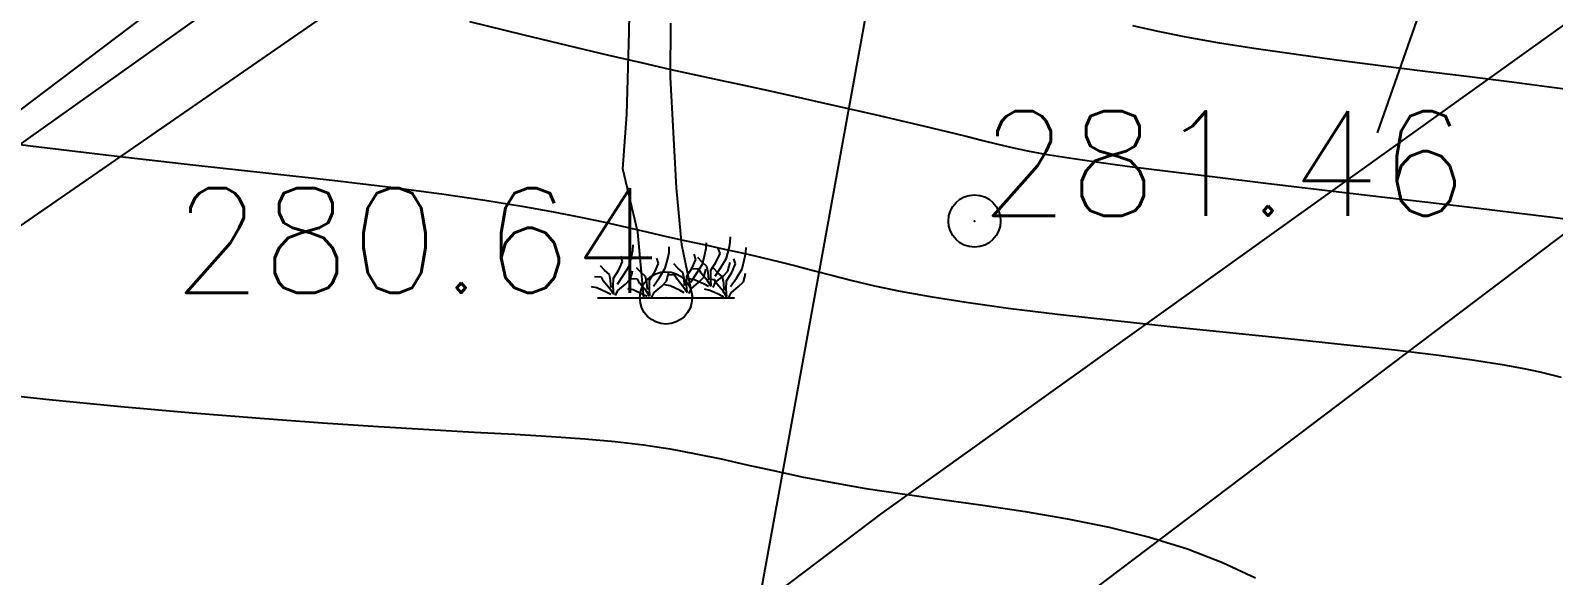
# Model space of a CAD drawing. Header units: millimetres. Extents: x 524954 to 526204, y 9523489 to 9524010.
# Drawn here: x 525925.24 to 525939.81, y 9523699.39 to 9523704.6 of the extents above; entities that cross this region are included whole.
import ezdxf
from ezdxf.enums import TextEntityAlignment as Align

# ---------------------------------------------------------------- set-up
doc = ezdxf.new("R2010")
doc.units = ezdxf.units.MM
doc.header["$PDMODE"] = 32
doc.header["$PDSIZE"] = 0.5
doc.linetypes.add('ACAD_ISO12W100', pattern=[21, 12, -3, 0, -3, 0, -3])
for name, color, linetype in [('Arbre', 34, 'ACAD_ISO12W100'), ('CN_01_00', 3, 'Continuous'), ('CN_02_00', 4, 'Continuous'), ('CN_10_00', 1, 'Continuous'), ('PLUME_1', 7, 'Continuous'), ('PLUME_3', 4, 'Continuous'), ('PLUME_5', 6, 'Continuous'), ('PLUME_6', 2, 'Continuous'), ('Talus', 2, 'Continuous'), ('TopoAlt', 3, 'Continuous'), ('TOPOJIS', 7, 'Continuous')]:
    doc.layers.add(name, color=color, linetype=linetype)
doc.styles.add('Simplex 1.0', font='Simplex.shx', dxfattribs={"width": 0.99, "height": 1})

# ---------------------------------------------------------------- blocks, each defined once
blk = doc.blocks.new('TCPOINT M')
at = {"color": 0}
blk.add_point((0, 0), dxfattribs=at)
at = {"layer": 'TopoAlt', "style": 'Simplex 1.0', "width": 0.99}
blk.add_attdef('ALT', (0.15, 0.15), '', height=1, dxfattribs=at)
blk = doc.blocks.new('v088')
at = {"linetype": 'Continuous'}
for p, q in [((-0.352, 2.542), (-0.344, 3.046)), ((0.043, 2.109), (0.045, 2.625)), ((-0.373, 1.752), (-0.352, 2.542)), ((0.102, 1.053), (0.043, 2.109)), ((-0.412, 1.235), (-0.373, 1.752)), ((-0.268, 0.628), (-0.412, 1.235)), ((0.151, 0.506), (0.102, 1.053)), ((-0.213, 0), (-0.268, 0.628)), ((0.256, 0), (0.151, 0.506)), ((-0.654, 0), (0.654, 0))]:
    blk.add_line(p, q, dxfattribs=at)
at = {"color": 3, "linetype": 'Continuous'}
for p, q in [((0.615, 0.531), (0.618, 0.584)), ((-0.329, 0.397), (-0.317, 0.454)), ((-0.317, 0.454), (-0.315, 0.507)), ((0.029, 0.435), (0.031, 0.488)), ((0.373, 0.416), (0.385, 0.474)), ((0.385, 0.474), (0.387, 0.526)), ((0.517, 0.426), (0.5, 0.476)), ((0.579, 0.38), (0.603, 0.474)), ((0.603, 0.474), (0.615, 0.531)), ((0.765, 0.43), (0.767, 0.483)), ((-0.587, 0.264), (-0.627, 0.308)), ((-0.452, 0.267), (-0.416, 0.349)), ((-0.416, 0.349), (-0.433, 0.399)), ((-0.409, 0.214), (-0.353, 0.303)), ((-0.353, 0.303), (-0.329, 0.397)), ((-0.106, 0.248), (-0.07, 0.329)), ((-0.07, 0.329), (-0.087, 0.38)), ((-0.007, 0.284), (0.017, 0.377)), ((0.017, 0.377), (0.029, 0.435)), ((0.115, 0.284), (0.075, 0.327)), ((0.25, 0.286), (0.286, 0.368)), ((0.286, 0.368), (0.269, 0.418)), ((0.293, 0.233), (0.349, 0.322)), ((0.346, 0.341), (0.305, 0.385)), ((0.392, 0.301), (0.346, 0.341)), ((0.349, 0.322), (0.373, 0.416)), ((0.404, 0.243), (0.392, 0.301)), ((0.43, 0.264), (0.481, 0.344)), ((0.481, 0.344), (0.517, 0.426)), ((0.524, 0.291), (0.579, 0.38)), ((0.591, 0.255), (0.606, 0.303)), ((0.606, 0.303), (0.613, 0.337)), ((0.63, 0.243), (0.666, 0.325)), ((0.666, 0.325), (0.649, 0.375)), ((0.728, 0.279), (0.752, 0.373)), ((0.752, 0.373), (0.765, 0.43)), ((-0.618, 0.197), (-0.683, 0.202)), ((-0.596, 0.159), (-0.618, 0.197)), ((-0.536, 0.087), (-0.596, 0.159)), ((-0.541, 0.224), (-0.587, 0.264)), ((-0.529, 0.166), (-0.541, 0.224)), ((-0.524, 0.099), (-0.529, 0.166)), ((-0.505, 0.106), (-0.502, 0.188)), ((-0.502, 0.188), (-0.452, 0.267)), ((-0.464, 0.132), (-0.409, 0.214)), ((-0.387, 0.132), (-0.341, 0.178)), ((-0.341, 0.178), (-0.327, 0.226)), ((-0.272, 0.178), (-0.337, 0.183)), ((-0.327, 0.226), (-0.32, 0.26)), ((-0.24, 0.245), (-0.281, 0.288)), ((-0.25, 0.139), (-0.272, 0.178)), ((-0.195, 0.204), (-0.24, 0.245)), ((-0.183, 0.147), (-0.195, 0.204)), ((-0.178, 0.079), (-0.183, 0.147)), ((-0.159, 0.087), (-0.156, 0.168)), ((-0.156, 0.168), (-0.106, 0.248)), ((-0.118, 0.113), (-0.063, 0.195)), ((-0.063, 0.195), (-0.007, 0.284)), ((-0.041, 0.113), (0.005, 0.159)), ((0.005, 0.159), (0.019, 0.207)), ((0.019, 0.207), (0.026, 0.24)), ((0.084, 0.216), (0.019, 0.221)), ((0.106, 0.178), (0.084, 0.216)), ((0.166, 0.106), (0.106, 0.178)), ((0.161, 0.243), (0.115, 0.284)), ((0.173, 0.185), (0.161, 0.243)), ((0.178, 0.118), (0.173, 0.185)), ((0.197, 0.125), (0.2, 0.207)), ((0.2, 0.207), (0.25, 0.286)), ((0.272, 0.173), (0.221, 0.183)), ((0.238, 0.151), (0.293, 0.233)), ((0.243, 0.091), (0.315, 0.151)), ((0.315, 0.274), (0.25, 0.279)), ((0.365, 0.13), (0.272, 0.173)), ((0.337, 0.236), (0.315, 0.274)), ((0.315, 0.151), (0.361, 0.197)), ((0.397, 0.163), (0.337, 0.236)), ((0.361, 0.197), (0.375, 0.245)), ((0.375, 0.245), (0.382, 0.279)), ((0.433, 0.108), (0.397, 0.163)), ((0.464, 0.173), (0.399, 0.178)), ((0.409, 0.175), (0.404, 0.243)), ((0.428, 0.183), (0.43, 0.264)), ((0.433, 0.113), (0.428, 0.183)), ((0.45, 0.099), (0.474, 0.149)), ((0.495, 0.24), (0.454, 0.284)), ((0.486, 0.135), (0.464, 0.173)), ((0.469, 0.209), (0.524, 0.291)), ((0.474, 0.149), (0.546, 0.209)), ((0.541, 0.2), (0.495, 0.24)), ((0.553, 0.142), (0.541, 0.2)), ((0.546, 0.209), (0.591, 0.255)), ((0.577, 0.082), (0.579, 0.163)), ((0.579, 0.163), (0.63, 0.243)), ((0.618, 0.108), (0.673, 0.19)), ((0.673, 0.19), (0.728, 0.279)), ((0.695, 0.108), (0.74, 0.154)), ((0.74, 0.154), (0.755, 0.202)), ((0.755, 0.202), (0.762, 0.236)), ((-0.661, 0.096), (-0.712, 0.106)), ((-0.567, 0.053), (-0.661, 0.096)), ((-0.527, 0.031), (-0.567, 0.053)), ((-0.5, 0.031), (-0.536, 0.087)), ((-0.5, 0.036), (-0.505, 0.106)), ((-0.483, 0.022), (-0.459, 0.072)), ((-0.459, 0.072), (-0.387, 0.132)), ((-0.315, 0.077), (-0.365, 0.087)), ((-0.221, 0.034), (-0.315, 0.077)), ((-0.19, 0.067), (-0.25, 0.139)), ((-0.18, 0.012), (-0.221, 0.034)), ((-0.154, 0.012), (-0.19, 0.067)), ((-0.154, 0.017), (-0.159, 0.087)), ((-0.137, 0.002), (-0.113, 0.053)), ((-0.113, 0.053), (-0.041, 0.113)), ((0.041, 0.115), (-0.01, 0.125)), ((0.135, 0.072), (0.041, 0.115)), ((0.175, 0.05), (0.135, 0.072)), ((0.202, 0.05), (0.166, 0.106)), ((0.202, 0.055), (0.197, 0.125)), ((0.219, 0.041), (0.243, 0.091)), ((0.406, 0.108), (0.365, 0.13)), ((0.421, 0.072), (0.37, 0.082)), ((0.514, 0.029), (0.421, 0.072)), ((0.546, 0.063), (0.486, 0.135)), ((0.555, 0.007), (0.514, 0.029)), ((0.582, 0.007), (0.546, 0.063)), ((0.558, 0.075), (0.553, 0.142)), ((0.582, 0.012), (0.577, 0.082)), ((0.599, -0.002), (0.623, 0.048)), ((0.623, 0.048), (0.695, 0.108))]:
    blk.add_line(p, q, dxfattribs=at)

msp = doc.modelspace()

# ---------------------------------------------------------------- linework, layer by layer
at = {"layer": 'CN_01_00', "flags": 128}
for points, elevation in [([(525935.777, 9523704.652), (525936.02, 9523704.598), (525936.288, 9523704.544), (525936.592, 9523704.49), (525936.938, 9523704.435), (525937.32, 9523704.38), (525937.728, 9523704.325), (525938.151, 9523704.27), (525938.578, 9523704.216), (525939.001, 9523704.163), (525939.407, 9523704.112), (525939.788, 9523704.063), (525940.136, 9523704.017)], 283), ([(525924.401, 9523703.611), (525925.239, 9523703.503), (525926.039, 9523703.407), (525926.791, 9523703.321), (525927.488, 9523703.243), (525928.122, 9523703.172), (525928.684, 9523703.105), (525929.169, 9523703.043), (525929.583, 9523702.983), (525929.937, 9523702.926), (525930.239, 9523702.872), (525930.5, 9523702.82), (525930.73, 9523702.771), (525930.937, 9523702.724), (525931.132, 9523702.679), (525931.322, 9523702.636), (525931.51, 9523702.595), (525931.695, 9523702.554), (525931.877, 9523702.515), (525932.056, 9523702.475), (525932.232, 9523702.435), (525932.404, 9523702.394), (525932.572, 9523702.351), (525932.738, 9523702.307), (525932.911, 9523702.261), (525933.098, 9523702.214), (525933.31, 9523702.164), (525933.555, 9523702.113), (525933.844, 9523702.06), (525934.186, 9523702.006), (525934.59, 9523701.95), (525935.061, 9523701.892), (525935.584, 9523701.834), (525936.139, 9523701.775), (525936.706, 9523701.717), (525937.267, 9523701.66), (525937.8, 9523701.604), (525938.288, 9523701.551), (525938.709, 9523701.501), (525939.049, 9523701.454), (525939.315, 9523701.411), (525939.52, 9523701.373), (525939.673, 9523701.34), (525939.789, 9523701.312), (525939.877, 9523701.289)], 281)]:
    msp.add_lwpolyline(points, dxfattribs=dict(at, elevation=elevation))
at = {"layer": 'CN_02_00', "elevation": 282, "flags": 128}
msp.add_lwpolyline([(525929.438, 9523704.69), (525929.944, 9523704.566), (525930.38, 9523704.461), (525930.755, 9523704.372), (525931.078, 9523704.297), (525931.361, 9523704.233), (525931.615, 9523704.177), (525931.85, 9523704.126), (525932.077, 9523704.077), (525932.309, 9523704.027), (525932.552, 9523703.974), (525932.804, 9523703.917), (525933.06, 9523703.86), (525933.313, 9523703.802), (525933.558, 9523703.745), (525933.789, 9523703.69), (525934.001, 9523703.639), (525934.188, 9523703.594), (525934.347, 9523703.554), (525934.489, 9523703.518), (525934.626, 9523703.486), (525934.774, 9523703.455), (525934.944, 9523703.423), (525935.15, 9523703.389), (525935.407, 9523703.351), (525935.726, 9523703.308), (525936.117, 9523703.259), (525936.565, 9523703.204), (525937.054, 9523703.145), (525937.564, 9523703.084), (525938.077, 9523703.024), (525938.575, 9523702.966), (525939.038, 9523702.911), (525939.45, 9523702.861), (525939.796, 9523702.819), (525940.084, 9523702.783)], dxfattribs=at)
at = {"layer": 'CN_10_00', "elevation": 280, "flags": 128}
msp.add_lwpolyline([(525924.652, 9523701.158), (525925.386, 9523701.08), (525926.101, 9523701.011), (525926.788, 9523700.95), (525927.434, 9523700.898), (525928.031, 9523700.854), (525928.568, 9523700.819), (525929.05, 9523700.79), (525929.483, 9523700.766), (525929.871, 9523700.745), (525930.221, 9523700.724), (525930.539, 9523700.701), (525930.83, 9523700.675), (525931.1, 9523700.643), (525931.355, 9523700.604), (525931.601, 9523700.558), (525931.844, 9523700.508), (525932.09, 9523700.453), (525932.345, 9523700.397), (525932.616, 9523700.339), (525932.908, 9523700.282), (525933.227, 9523700.227), (525933.578, 9523700.174), (525933.954, 9523700.122), (525934.348, 9523700.067), (525934.752, 9523700.006), (525935.157, 9523699.937), (525935.556, 9523699.856), (525935.941, 9523699.761), (525936.304, 9523699.648), (525936.639, 9523699.517), (525936.955, 9523699.373)], dxfattribs=at)
at = {"layer": 'PLUME_1'}
msp.add_lwpolyline([(525458.473, 9523640.258), (525480.389, 9523635.341), (525499.593, 9523633.233), (525627.749, 9523622.033), (525657.425, 9523620.69), (525687.455, 9523621.378), (525717.375, 9523623.562), (525747.113, 9523628.239), (525776.244, 9523634.376), (525805.193, 9523643.006), (525833.533, 9523653.096), (525860.731, 9523665.108), (525887.284, 9523679.078), (525913.194, 9523695.007), (525937.497, 9523712.322), (525960.695, 9523731.06), (525982.749, 9523751.721), (526003.235, 9523773.269), (526022.079, 9523796.703), (526039.853, 9523821.062), (526045.291, 9523828.979), (526068.175, 9523865.742)], dxfattribs=at)
at = {"layer": 'PLUME_3'}
for points in [[(525960.16, 9523731.523), (525952.618, 9523724.956), (525945.039, 9523718.888), (525945.076, 9523718.39), (525936.999, 9523712.285), (525928.885, 9523706.68), (525920.808, 9523700.576), (525920.808, 9523700.576), (525912.695, 9523694.97), (525904.046, 9523689.827), (525895.896, 9523684.72), (525895.398, 9523684.684), (525886.749, 9523679.54), (525878.064, 9523674.896)], [(525878.636, 9523673.935), (525887.321, 9523678.58), (525887.819, 9523678.616), (525895.969, 9523683.723), (525904.618, 9523688.866), (525913.23, 9523694.508), (525913.23, 9523694.508), (525921.343, 9523700.113), (525929.457, 9523705.719), (525937.534, 9523711.823), (525938.033, 9523711.86), (525945.611, 9523717.927), (525953.189, 9523723.995), (525960.731, 9523730.562)]]:
    msp.add_lwpolyline(points, dxfattribs=at)
at = {"layer": 'PLUME_5'}
msp.add_lwpolyline([(525890.786, 9523672.315), (525891.248, 9523672.85), (525899.434, 9523677.458), (525908.047, 9523683.1), (525916.695, 9523688.244), (525917.157, 9523688.779), (525925.307, 9523693.885), (525933.384, 9523699.99), (525941.96, 9523706.13), (525941.96, 9523706.13), (525950.037, 9523712.234), (525957.579, 9523718.801)], dxfattribs=at)
at = {"layer": 'PLUME_6'}
msp.add_lwpolyline([(525891.856, 9523671.391), (525900.505, 9523676.534), (525909.153, 9523681.677), (525917.765, 9523687.319), (525917.765, 9523687.319), (525925.879, 9523692.925), (525934.491, 9523698.566), (525942.568, 9523704.671), (525943.03, 9523705.206), (525950.609, 9523711.274), (525958.686, 9523717.378)], dxfattribs=at)
at = {"layer": 'Talus'}
for p, q in [((525934.328, 9523710.789), (525931.779, 9523696.804)), ((525939.775, 9523708.343), (525938.119, 9523703.625))]:
    msp.add_line(p, q, dxfattribs=at)

# ---------------------------------------------------------------- block references
at = {"layer": 'Arbre'}
msp.add_blockref('v088', (525931.316, 9523702.048), dxfattribs=at)
at = {"layer": 'TOPOJIS'}
ref = msp.add_blockref('TCPOINT M', (525934.267, 9523702.783, 281.46), dxfattribs=at)
ref.add_attrib('ALT', '281.46', (525934.317, 9523702.833, 281.46), dxfattribs={"layer": 'TopoAlt', "height": 1, "style": 'Simplex 1.0', "width": 0.99})
ref = msp.add_blockref('TCPOINT M', (525931.316, 9523702.048, 280.64), dxfattribs=at)
ref.add_attrib('ALT', '280.64', dxfattribs={"layer": 'TopoAlt', "height": 1, "style": 'Simplex 1.0', "width": 0.99}).set_placement((525931.266, 9523702.098, 280.64), align=Align.RIGHT)

doc.saveas('drawing.dxf')
